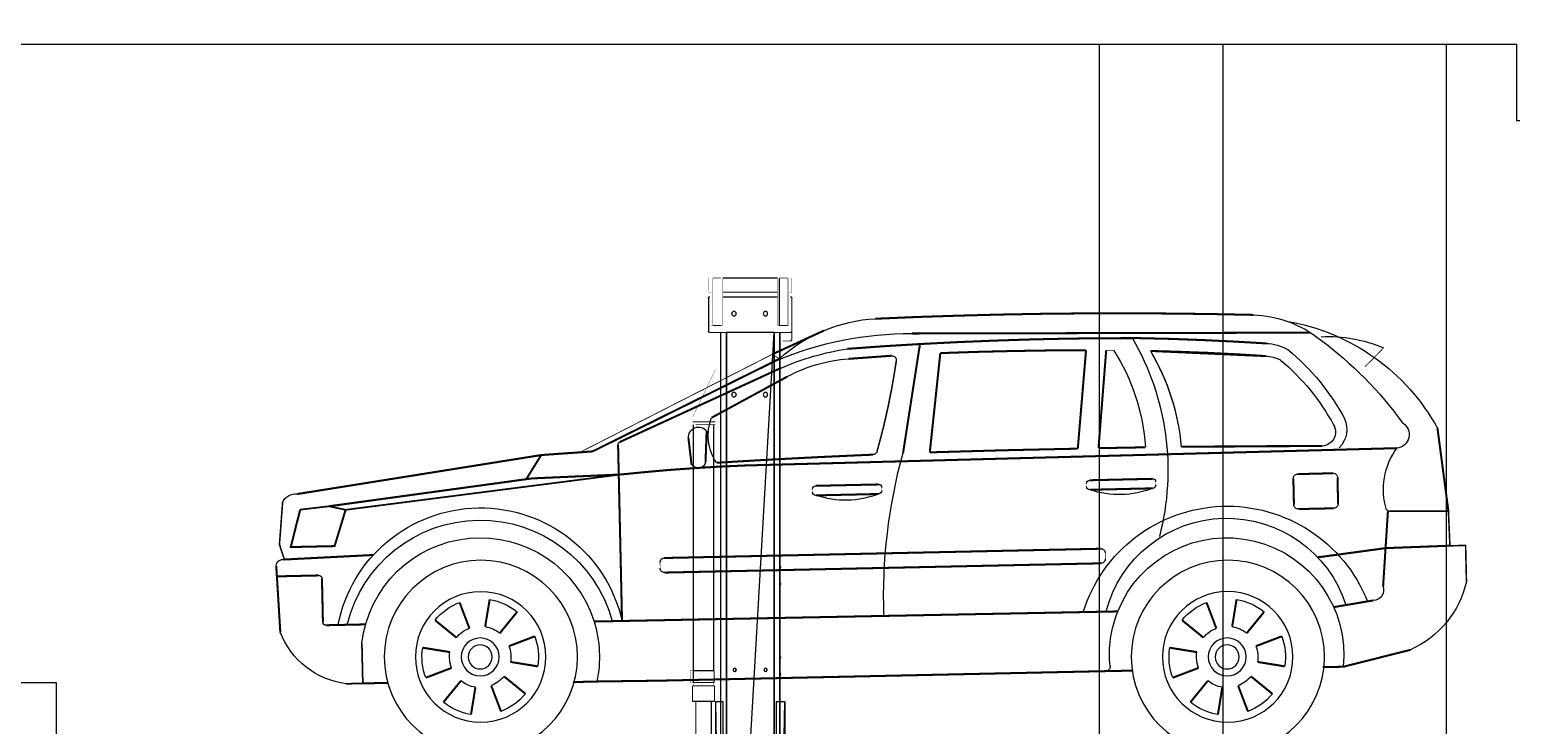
# Model space of a CAD drawing. Header units: metres. Extents: x 3104 to 3209, y 1082 to 1212.
# Drawn here: x 3169.03 to 3175.42, y 1179.56 to 1182.57 of the extents above; entities that cross this region are included whole.
import ezdxf

# ---------------------------------------------------------------- set-up
doc = ezdxf.new("R2010")
doc.units = ezdxf.units.M
doc.linetypes.add('atContinuous2', pattern=[0])
doc.layers.add('Pit Stacker platform', color=7, linetype='Continuous')

# ---------------------------------------------------------------- blocks, each defined once
blk = doc.blocks.new('A$C732B2859')
at = {"color": 0}
for points, const_width in [([(45.796, 29.212), (45.796, 30.022), (45.951, 30.022)], 0.0154), ([(45.951, 27.067), (46.009, 27.067), (46.009, 29.979)], 0.00586), ([(46.009, 29.979), (45.951, 29.979), (45.951, 27.067)], 0.00586), ([(45.951, 30.022), (46.009, 30.022), (46.009, 29.979)], 0.00426), ([(45.951, 29.979), (45.951, 30.022)], 0.00426), ([(46.009, 30.022), (46.068, 30.022), (46.068, 27.019), (46.009, 27.019)], 0.00586), ([(46.068, 30.022), (46.579, 30.022)], 0.0511), ([(46.579, 30.022), (46.579, 27.019)], 0.0745), ([(46.579, 30.022), (46.637, 30.022)], 0.00586), ([(46.701, 27.067), (46.701, 29.979), (46.637, 29.979), (46.637, 27.067)], 0.00639), ([(46.637, 29.979), (46.637, 30.022), (46.701, 30.022), (46.701, 29.979)], 0.00426), ([(46.701, 30.022), (50.157, 30.022)], 0.0745), ([(50.215, 29.979), (50.157, 29.979), (50.157, 30.022), (50.215, 30.022), (50.215, 29.979)], 0.00426), ([(50.157, 29.979), (50.157, 27.067), (50.215, 27.067), (50.215, 29.979)], 0.00586), ([(50.215, 30.022), (50.274, 30.022), (50.274, 27.019), (50.215, 27.019)], 0.00586), ([(50.274, 30.022), (50.785, 30.022)], 0.0511), ([(50.843, 30.022), (50.785, 30.022), (50.785, 27.019), (50.843, 27.019)], 0.00586), ([(50.907, 27.067), (50.907, 29.979), (50.843, 29.979), (50.843, 27.067), (50.907, 27.067)], 0.00639), ([(50.843, 29.979), (50.843, 30.022), (50.907, 30.022), (50.907, 29.979)], 0.00426), ([(50.907, 30.022), (51.056, 30.022), (51.056, 29.212)], 0.0149), ([(45.951, 29.122), (45.796, 29.122), (45.796, 29.212)], 0.00905), ([(50.157, 29.122), (46.701, 29.122)], 0.0745), ([(51.056, 29.122), (50.907, 29.122)], 0.0149), ([(51.056, 29.212), (51.056, 29.122)], 0.00905), ([(45.796, 28.749), (45.796, 26.646)], 0.0745), ([(45.951, 28.824), (45.876, 28.824)], 0.00745), ([(50.157, 28.824), (46.701, 28.824)], 0.0745), ([(50.982, 28.824), (50.907, 28.824)], 0.00745), ([(51.056, 26.646), (51.056, 28.749)], 0.0745), ([(45.796, 26.119), (45.796, 26.646)], 0.0527), ([(45.876, 26.572), (50.982, 26.572)], 0.0745), ([(46.009, 27.019), (45.951, 27.019), (45.951, 27.067)], 0.00479), ([(46.009, 27.067), (46.009, 27.019)], 0.00479), ([(46.068, 27.019), (46.579, 27.019)], 0.0511), ([(46.371, -0.713), (46.361, -0.697), (46.355, -0.676), (46.361, -0.66), (46.371, -0.644), (46.371, 1.028), (46.361, 1.043), (46.355, 1.065), (46.361, 1.086), (46.371, 1.102), (46.371, 26.572), (46.371, -0.713)], 0.00168), ([(46.579, 27.019), (46.637, 27.019)], 0.00586), ([(46.637, 27.067), (46.701, 27.067)], 0.00639), ([(46.701, 27.067), (46.701, 27.019), (46.637, 27.019), (46.637, 27.067)], 0.00479), ([(50.215, 27.067), (50.215, 27.019), (50.157, 27.019), (50.157, 27.067)], 0.00479), ([(50.274, 27.019), (50.785, 27.019)], 0.0511), ([(50.481, 1.102), (50.481, 26.572), (50.481, -0.713), (50.497, -0.697), (50.497, -0.676), (50.497, -0.66), (50.481, -0.644), (50.481, 1.028), (50.497, 1.043), (50.497, 1.065), (50.497, 1.086), (50.481, 1.102)], 0.0016), ([(50.907, 27.067), (50.907, 27.019), (50.843, 27.019), (50.843, 27.067)], 0.00479), ([(46.371, 26.045), (45.876, 26.045)], 0.0495), ([(46.547, 11.723), (46.547, 11.755)], 0.00319), ([(46.547, 10.669), (46.547, 10.706)], 0.00373), ([(46.547, 6.016), (46.547, 6.048)], 0.00319), ([(46.547, 4.962), (46.547, 4.999)], 0.00373)]:
    blk.add_lwpolyline(points, dxfattribs=dict(at, const_width=const_width))
at = {"color": 8}
for points, const_width in [([(40.515, 27.445), (37.869, 27.557), (35.218, 27.642), (32.561, 27.711), (29.91, 27.759), (27.258, 27.785), (24.607, 27.791), (21.95, 27.775), (19.299, 27.743), (16.648, 27.69)], 0.128), ([(13.017, 26.566), (38.21, 26.513)], 0.128), ([(23.84, 26.22), (21.833, 26.172), (19.821, 26.098), (17.808, 26.002), (15.801, 25.885)], 0.128), ([(42.288, 25.544), (39.983, 25.709), (37.683, 25.848), (35.377, 25.965), (33.072, 26.061), (30.767, 26.135), (28.456, 26.188), (26.151, 26.215), (23.84, 26.22)], 0.128), ([(47.031, 25.198), (43.763, 26.699)], 0.128), ([(8.428, 25.603), (8.806, 25.198), (9.194, 24.804), (9.588, 24.421)], 0.055), ([(15.855, 25.086), (23.138, 25.411)], 0.128), ([(23.138, 25.411), (21.317, 25.358), (19.496, 25.289), (17.675, 25.198), (15.855, 25.086)], 0.128), ([(25.938, 25.448), (25.464, 25.448)], 0.0474), ([(26.423, 19.267), (25.938, 25.448)], 0.128), ([(36.416, 25.273), (34.116, 25.352), (31.816, 25.406), (29.51, 25.443), (27.211, 25.454)], 0.128), ([(27.732, 19.235), (27.211, 25.454)], 0.128), ([(37.081, 19.001), (36.416, 25.273)], 0.128), ([(37.699, 25.869), (38.769, 18.964)], 0.128), ([(39.195, 24.788), (39.349, 23.825), (39.519, 22.866), (39.711, 21.908), (39.924, 20.955), (40.158, 20.007), (40.414, 19.065)], 0.0973), ([(42.203, 24.911), (39.493, 25.108)], 0.128), ([(56.673, 19.651), (46.478, 24.336)], 0.128), ([(77.021, 16.371), (61.63, 18.831), (58.387, 19.06), (46.574, 24.916)], 0.128), ([(46.574, 24.916), (47.031, 25.198), (59.191, 19.001)], 0.0538), ([(46.089, 23.787), (50.87, 21.189)], 0.128), ([(4.318, 15.285), (5.01, 20.534)], 0.128), ([(5.028, 20.568), (5.006, 20.501)], 0.007), ([(51.179, 20.353), (51.248, 18.399)], 0.128), ([(52.132, 18.218), (52.329, 19.906)], 0.128), ([(48.772, 18.171), (7.576, 19.267)], 0.128), ([(21.189, 19.352), (14.124, 19.395), (12.304, 19.395)], 0.128), ([(21.189, 19.352), (18.229, 19.379), (15.264, 19.395), (12.304, 19.395)], 0.128), ([(26.423, 19.267), (23.462, 19.32)], 0.128), ([(37.081, 19.001), (32.407, 19.134), (27.732, 19.235)], 0.128), ([(50.556, 18.346), (47.26, 18.538), (43.965, 18.708), (40.669, 18.857)], 0.128), ([(56.524, 8.369), (56.774, 19.475)], 0.128), ([(61.63, 18.831), (62.572, 17.308)], 0.128), ([(56.625, 17.601), (55.06, 17.755), (53.489, 17.894), (51.919, 18.005), (50.343, 18.101), (48.772, 18.171)], 0.128), ([(11.287, 15.753), (11.324, 17.409)], 0.128), ([(11.611, 17.681), (13.842, 17.627)], 0.128), ([(14.114, 17.345), (14.076, 15.69)], 0.128), ([(22.813, 17.138), (22.808, 16.93)], 0.0208), ([(26.982, 17.239), (23.015, 17.329)], 0.128), ([(27.168, 16.834), (27.173, 17.037)], 0.0202), ([(44.284, 16.887), (40.323, 16.973)], 0.128), ([(56.625, 17.601), (62.205, 17.356), (75.041, 15.594)], 0.128), ([(56.625, 17.601), (73.986, 15.37), (75.041, 15.594), (76.856, 15.381)], 0.108), ([(22.999, 16.728), (26.966, 16.637)], 0.128), ([(40.121, 16.781), (40.116, 16.573)], 0.0208), ([(40.307, 16.371), (44.274, 16.281)], 0.128), ([(44.476, 16.478), (44.481, 16.685)], 0.0208), ([(8.023, 15.285), (4.318, 15.285), (4.222, 13.097), (3.232, 13.118), (3.178, 10.829)], 0.099), ([(8.14, 15.269), (8.289, 12.948), (12.575, 12.367)], 0.128), ([(13.789, 15.418), (11.558, 15.466)], 0.128), ([(73.986, 15.37), (74.684, 13.076), (77.452, 13.017), (76.856, 15.381)], 0.128), ([(77.852, 12.229), (78.166, 13.177), (77.969, 15.817)], 0.0998), ([(8.444, 10.525), (8.289, 12.948), (4.222, 13.102)], 0.128), ([(25.991, 12.277), (25.997, 12.639)], 0.0362), ([(26.284, 12.91), (53.851, 12.325)], 0.128), ([(77.852, 12.229), (72.219, 12.517)], 0.128), ([(53.83, 11.404), (26.263, 11.989)], 0.128), ([(54.123, 12.043), (54.112, 11.675)], 0.0368), ([(75.685, 11.223), (78.325, 11.164)], 0.128), ([(78.112, 7.645), (78.368, 11.814)], 0.128), ([(75.419, 8.268), (75.482, 11.026)], 0.128), ([(11.564, 9.221), (9.051, 9.647)], 0.128), ([(17.979, 7.986), (17.702, 9.7)], 0.128), ([(18.98, 7.879), (19.597, 9.509)], 0.128), ([(65.17, 7.986), (64.888, 9.7)], 0.128), ([(66.166, 7.879), (66.783, 9.509)], 0.128), ([(17.063, 7.571), (15.961, 8.918)], 0.128), ([(19.794, 7.294), (21.141, 8.39)], 0.128), ([(58.291, 8.311), (25.198, 8.949)], 0.128), ([(58.291, 8.311), (25.198, 8.949)], 0.128), ([(64.249, 7.571), (63.152, 8.918)], 0.128), ([(66.985, 7.294), (68.332, 8.39)], 0.128), ([(72.719, 8.13), (75.216, 8.076)], 0.128), ([(6.719, 6.522), (10.957, 5.452)], 0.128), ([(16.472, 6.756), (14.848, 7.374)], 0.128), ([(20.204, 6.378), (21.924, 6.655)], 0.128), ([(63.663, 6.756), (62.04, 7.374)], 0.128), ([(67.395, 6.378), (69.11, 6.655)], 0.128), ([(72.959, 6.948), (72.9, 4.398), (73.96, 4.376)], 0.106), ([(16.371, 5.755), (14.657, 5.478)], 0.128), ([(63.562, 5.755), (61.848, 5.478)], 0.128), ([(10.957, 5.452), (12.256, 5.43)], 0.128), ([(16.786, 4.839), (15.439, 3.743)], 0.128), ([(20.103, 5.377), (21.732, 4.76)], 0.128), ([(24.298, 5.207), (25.965, 5.175)], 0.128), ([(25.965, 5.175), (54.171, 4.573), (58.105, 4.52)], 0.128), ([(63.972, 4.839), (62.625, 3.743)], 0.128), ([(67.294, 5.377), (68.918, 4.76)], 0.128), ([(17.601, 4.254), (16.983, 2.625)], 0.128), ([(18.602, 4.153), (18.879, 2.433)], 0.128), ([(19.517, 4.563), (20.614, 3.216)], 0.128), ([(58.105, 4.52), (59.617, 4.483)], 0.128), ([(64.787, 4.254), (64.169, 2.625)], 0.128), ([(65.788, 4.153), (66.064, 2.433)], 0.128), ([(66.703, 4.563), (67.805, 3.216)], 0.128), ([(71.324, 4.435), (72.9, 4.398)], 0.128)]:
    blk.add_lwpolyline(points, dxfattribs=dict(at, const_width=const_width))
at = {"color": 30}
for points, const_width in [([(50.62, 24.245), (52.063, 21.232), (52.063, 20.928), (52.063, 20.753), (51.882, 20.753)], 0.0176), ([(50.62, 20.928), (52.063, 20.928)], 0.0745), ([(50.87, 20.753), (50.62, 20.753)], 0.025), ([(50.737, 20.625), (50.62, 20.625)], 0.0117), ([(50.737, 20.753), (50.737, 5.196)], 0.0745), ([(50.87, 20.753), (51.376, 20.753), (51.882, 20.753)], 0.0506), ([(52.015, 5.207), (52.015, 20.753)], 0.0745), ([(50.737, 5.207), (50.62, 5.207)], 0.0117), ([(50.71, 4.515), (50.71, 5.148)], 0.0634), ([(50.769, 4.456), (52.02, 4.456), (52.02, 5.207)], 0.0745), ([(52.02, 5.207), (50.769, 5.207)], 0.0745), ([(52.02, 4.456), (52.212, 4.456), (52.212, 5.207), (52.02, 5.207)], 0.0192), ([(50.737, 4.456), (50.62, 4.456)], 0.0117), ([(50.678, 4.243), (50.678, 3.269)], 0.0745), ([(52.073, 4.243), (50.678, 4.243)], 0.0745), ([(50.737, 4.467), (50.737, 4.243)], 0.0224), ([(52.015, 4.243), (52.015, 4.456)], 0.0213), ([(52.073, 3.269), (52.073, 4.243)], 0.0745), ([(52.073, 3.269), (50.678, 3.269)], 0.0745)]:
    blk.add_lwpolyline(points, dxfattribs=dict(at, const_width=const_width))
at = {"color": 0, "linetype": 'atContinuous2'}
for centre, radius in [((47.465, 27.767), 0.141), ((49.451, 27.767), 0.141), ((47.465, 22.651), 0.141), ((49.451, 22.651), 0.141), ((46.523, 11.742), 0.0293), ((46.523, 10.693), 0.0293), ((46.523, 6.035), 0.0293), ((46.523, 4.986), 0.0293), ((47.455, 5.257), 0.104), ((47.455, 5.257), 0.0986), ((49.403, 5.257), 0.104), ((49.403, 5.257), 0.0986)]:
    blk.add_circle(centre, radius, dxfattribs=at)
at = {"color": 8, "linetype": 'atContinuous2'}
for centre, radius in [((18.251, 6.075), 6.106), ((65.442, 6.075), 6.106), ((18.264, 6.074), 4.124), ((65.455, 6.074), 4.123), ((18.292, 6.073), 1.199), ((18.294, 6.073), 0.76), ((65.483, 6.073), 1.199), ((65.485, 6.073), 0.76)]:
    blk.add_circle(centre, radius, dxfattribs=at)
at = {"color": 0, "linetype": 'atContinuous2'}
for centre, start, end in [((45.879, 28.752), 89.98423, 180.04032), ((50.984, 28.752), 359.98423, 90.04033), ((45.879, 26.649), 179.98423, 270.04032), ((50.984, 26.649), 269.98423, 0.04033), ((45.879, 26.122), 179.98423, 270.04032)]:
    blk.add_arc(centre, 0.0771, start, end, dxfattribs=at)
at = {"color": 8, "linetype": 'atContinuous2'}
for centre, radius, start, end in [((16.767, 14.059), 13.418, 99.91783, 151.14734), ((16.832, 20.675), 7.014, 109.81396, 129.22109), ((16.832, 20.675), 7.014, 91.48314, 109.81375), ((39.964, 17.609), 9.857, 47.88843, 86.78194), ((11.928, 17.359), 8.963, 87.31378, 112.98347), ((38.717, 17.87), 16.676, 149.94003, 194.51989), ((38.298, 4.629), 21.884, 67.27472, 90.23079), ((26.5, 7.004), 23.747, 126.42512, 144.30545), ((23.838, 14.127), 14.734, 129.49585, 151.72122), ((15.926, 22.981), 2.909, 91.82374, 120.1193), ((35.662, 18.04), 14.531, 149.51285, 174.80361), ((35.657, 18.04), 14.526, 149.63377, 174.78154), ((36.312, 18.514), 12.876, 147.32094, 176.3308), ((39.756, 8.92), 16.815, 66.39577, 81.34282), ((23.822, 14.127), 13.919, 129.69352, 151.64437), ((23.822, 14.127), 13.919, 129.69352, 151.64437), ((15.926, 22.981), 2.111, 91.82332, 118.13069), ((15.926, 22.981), 2.111, 91.82332, 118.13069), ((39.474, 24.828), 0.279, 86.34081, 187.92818), ((41.508, 15.204), 9.733, 61.89399, 85.88329), ((7.653, 20.127), 0.86, 121.14481, 264.93533), ((12.412, 20.468), 1.674, 156.48996, 224.55967), ((12.349, 20.292), 0.897, 150.19504, 267.04288), ((12.349, 20.292), 0.897, 150.19504, 267.04288), ((47.977, 20.074), 3.101, 326.32157, 21.12099), ((51.682, 19.952), 0.647, 356.22408, 141.07603), ((4.023, 16.677), 4.399, 342.83466, 36.06725), ((5.651, 9.857), 34.347, 358.02242, 15.37537), ((40.683, 19.137), 0.279, 195.08843, 267.55528), ((56.575, 19.478), 0.2, 358.70586, 60.6351), ((51.676, 18.428), 0.428, 183.87938, 267.81952), ((51.682, 18.578), 0.572, 267.79454, 321.88382), ((11.603, 17.407), 0.279, 88.66489, 178.73927), ((13.84, 17.353), 0.279, 358.66554, 88.73973), ((23.007, 16.927), 0.2, 178.66757, 268.72626), ((23.012, 17.135), 0.2, 88.66757, 178.72627), ((26.979, 17.045), 0.2, 358.66756, 88.72627), ((40.32, 16.778), 0.2, 88.66757, 178.72627), ((44.287, 16.688), 0.2, 358.66756, 88.72627), ((25.105, 22.049), 5.72, 248.43266, 288.99104), ((26.974, 16.842), 0.2, 268.66756, 358.72626), ((40.315, 16.576), 0.2, 178.66757, 268.72626), ((42.413, 21.692), 5.72, 248.43266, 288.99104), ((44.282, 16.485), 0.2, 268.66756, 358.72626), ((77.157, 15.512), 0.87, 20.66446, 98.45805), ((7.989, 15.618), 0.338, 276.43381, 314.63779), ((18.29, 6.074), 9.526, 17.30125, 158.37023), ((11.566, 15.745), 0.279, 178.66555, 268.73973), ((13.802, 15.697), 0.279, 268.66489, 358.73927), ((65.466, 6.326), 9.17, 11.12393, 167.22276), ((18.312, 6.947), 7.892, 14.58993, 162.22966), ((65.482, 6.075), 8.643, 13.61558, 164.85194), ((18.327, 6.203), 7.402, 21.78026, 185.80103), ((65.482, 6.075), 7.53, 6.69647, 162.67439), ((26.271, 12.274), 0.279, 178.66486, 268.73981), ((26.276, 12.636), 0.279, 88.66486, 178.73981), ((53.844, 12.051), 0.279, 358.66486, 88.73981), ((77.939, 11.806), 0.434, 1.22079, 101.33705), ((53.838, 11.683), 0.279, 268.66486, 358.73981), ((9.26, 12.215), 6.231, 192.85493, 245.96645), ((9.069, 10.31), 0.663, 160.61702, 268.67882), ((75.682, 11.023), 0.2, 88.66609, 178.72663), ((18.29, 6.072), 3.681, 99.19535, 129.19386), ((18.29, 6.072), 3.681, 39.19342, 69.19195), ((65.481, 6.072), 3.681, 99.19531, 129.19397), ((65.481, 6.072), 3.681, 39.19354, 69.19175), ((18.328, 6.2), 7.403, 354.4519, 21.80793), ((18.29, 6.072), 1.94, 99.19501, 129.19426), ((18.29, 6.072), 1.941, 39.19353, 69.19209), ((65.481, 6.072), 7.531, 162.65233, 191.85983), ((65.481, 6.072), 1.941, 99.1951, 129.19417), ((65.481, 6.072), 1.941, 39.19345, 69.19217), ((73.319, 9.467), 5.128, 277.18061, 339.21271), ((75.224, 8.276), 0.2, 268.66609, 358.72663), ((18.29, 6.072), 3.681, 159.19145, 189.19582), ((18.29, 6.072), 1.941, 159.19189, 189.19531), ((18.29, 6.072), 3.681, 339.19176, 9.1957), ((65.481, 6.072), 3.681, 159.19176, 189.19569), ((65.481, 6.072), 1.941, 159.19142, 189.19608), ((65.482, 6.072), 3.681, 339.19101, 9.19609), ((18.29, 6.072), 1.941, 339.19188, 9.19531), ((65.481, 6.072), 1.941, 339.19312, 9.19437), ((18.29, 6.072), 1.941, 219.19352, 249.19208), ((25.973, 5.454), 0.279, 174.45005, 268.71109), ((65.481, 6.072), 1.94, 219.19301, 249.19256), ((18.29, 6.072), 3.681, 219.19341, 249.19194), ((18.29, 6.072), 1.94, 279.195, 309.19426), ((65.481, 6.072), 3.681, 219.19352, 249.19194), ((65.481, 6.072), 1.94, 279.19464, 309.19441), ((18.29, 6.072), 3.681, 279.19534, 309.19386), ((65.481, 6.072), 3.681, 279.19554, 309.19372)]:
    blk.add_arc(centre, radius, start, end, dxfattribs=at)
at = {"color": 30, "linetype": 'atContinuous2'}
for centre, start, end in [((50.771, 5.151), 89.98112, 180.04297), ((50.771, 4.517), 179.98112, 270.04297)]:
    blk.add_arc(centre, 0.0612, start, end, dxfattribs=at)
at = {"layer": 'Pit Stacker platform', "color": 0, "const_width": 0.0745}
for points in [[(46.547, -25.518), (46.547, 26.572)], [(46.574, 26.572), (46.574, -25.518)], [(46.893, -25.518), (46.893, 26.572)], [(46.92, 26.572), (46.92, -25.518)], [(49.933, 26.572), (49.933, -25.518)], [(50.279, -25.518), (50.279, 26.572)], [(50.306, 26.572), (50.306, -25.518)], [(50.886, 3.269), (50.886, -10.664)], [(51.86, -10.664), (51.86, 3.269)]]:
    blk.add_lwpolyline(points, dxfattribs=at)
at = {"layer": 'Pit Stacker platform', "color": 7}
for points, const_width in [([(46.92, 26.572), (49.933, 26.572), (49.933, -25.518), (46.92, -25.518), (46.92, 26.572)], 0.0745), ([(46.792, -25.177), (46.233, -25.177), (46.233, 3.226), (46.792, 3.226), (46.792, -25.177)], 0.0559), ([(46.233, 3.226), (46.792, 3.226), (46.792, -25.177), (46.233, -25.177), (46.233, 3.226)], 0.0559), ([(50.125, -25.177), (50.62, -25.177), (50.62, 3.226), (50.125, 3.226), (50.125, -25.177)], 0.0495), ([(50.125, -25.177), (50.125, 3.226), (50.62, 3.226), (50.62, -25.177), (50.125, -25.177)], 0.0495)]:
    blk.add_lwpolyline(points, dxfattribs=dict(at, const_width=const_width))
for points in [[(46.92, 26.572), (49.933, 26.572)], [(49.933, -25.518), (46.92, 26.572), (46.92, -25.518)], [(49.933, -25.518), (46.92, 26.572), (49.933, 26.572), (49.933, -25.518)], [(46.233, 3.226), (46.792, 3.226)], [(46.792, -25.177), (46.233, 3.226), (46.233, -25.177)], [(46.792, -25.177), (46.233, 3.226), (46.792, 3.226), (46.792, -25.177)], [(50.125, -25.177), (50.125, 3.226)], [(50.62, 3.226), (50.125, -25.177), (50.62, -25.177)], [(50.62, 3.226), (50.125, -25.177), (50.125, 3.226), (50.62, 3.226)]]:
    blk.add_lwpolyline(points, dxfattribs=at)

msp = doc.modelspace()

# ---------------------------------------------------------------- linework, layer by layer
for p, q in [((3173.64156, 1177.26669), (3173.64156, 1182.50168)), ((3173.64156, 1177.26669), (3173.64156, 1182.50168)), ((3174.17496, 1177.26669), (3174.17496, 1182.50168)), ((3174.17496, 1177.26669), (3174.17496, 1182.50168)), ((3175.13685, 1182.50168), (3175.13685, 1177.49529)), ((3175.13685, 1182.50168), (3175.13685, 1177.49529))]:
    msp.add_line(p, q)
msp.add_lwpolyline([(3163.88465, 1182.62868), (3175.67025, 1182.62868), (3175.67025, 1182.17148), (3175.44165, 1182.17148), (3175.44165, 1182.50168), (3168.34185, 1182.50168), (3168.34185, 1182.17148), (3168.11325, 1182.17148), (3168.11325, 1182.50168), (3164.11325, 1182.50168), (3164.11325, 1182.17148), (3163.88465, 1182.17148), (3163.88465, 1182.62868)], close=True)
msp.add_lwpolyline([(3163.88465, 1182.62868), (3175.67025, 1182.62868), (3175.67025, 1182.17148), (3175.44165, 1182.17148), (3175.44165, 1182.50168), (3168.34185, 1182.50168), (3168.34185, 1182.17148), (3168.11325, 1182.17148), (3168.11325, 1182.50168), (3164.11325, 1182.50168), (3164.11325, 1182.17148), (3163.88465, 1182.17148), (3163.88465, 1182.62868)], close=True)
msp.add_lwpolyline([(3163.88465, 1176.47294), (3163.88465, 1179.74848), (3169.14134, 1179.74848), (3169.14134, 1177.49529)])
msp.add_lwpolyline([(3163.88465, 1176.47294), (3163.88465, 1179.74848), (3169.14134, 1179.74848), (3169.14134, 1177.49529)])

# ---------------------------------------------------------------- block references
at = {"xscale": -0.0682780537961839, "yscale": 0.0682780537961839, "zscale": 0.0682780537961839}
msp.add_blockref('A$C732B2859', (3175.44165, 1179.44368), dxfattribs=at)
msp.add_blockref('A$C732B2859', (3175.44165, 1179.44368), dxfattribs=at)

doc.saveas('drawing.dxf')
